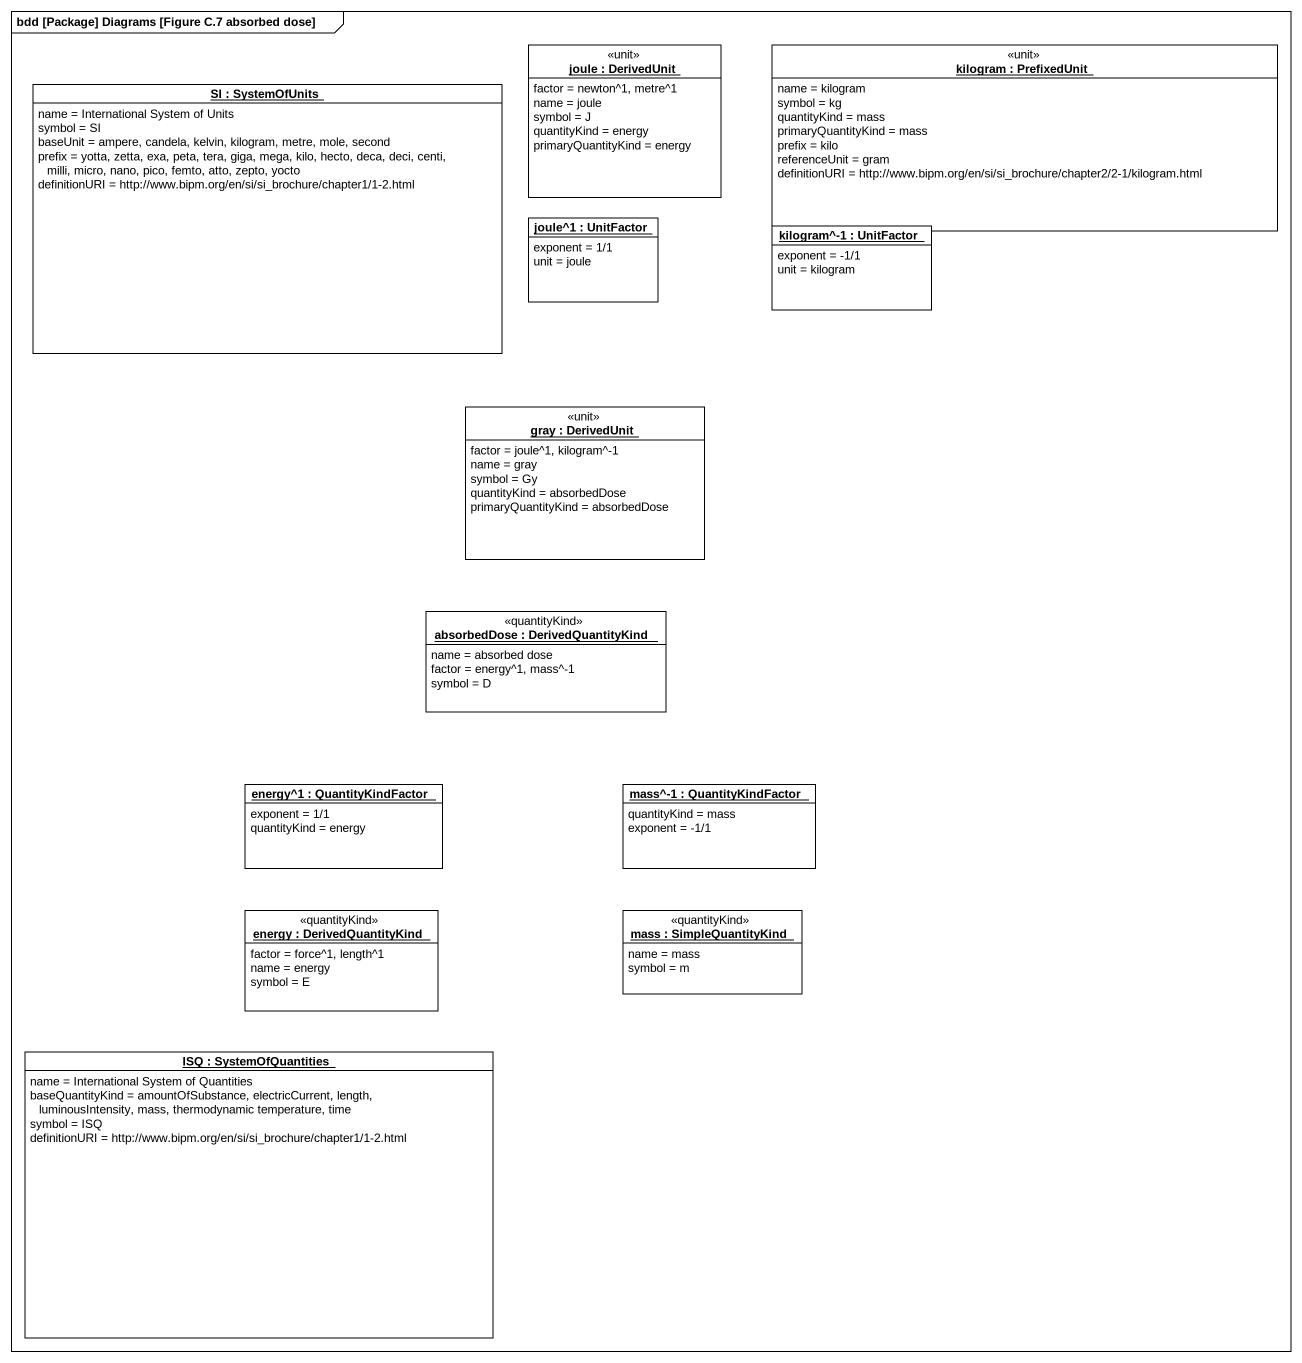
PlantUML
@startuml
mainframe bdd [Package] Diagrams [Figure C.7 absorbed dose]
hide circle
hide empty members
object "joule : DerivedUnit" as joule <<unit>> #FFFFFF {
  factor = newton^1, metre^1
  name = joule
  symbol = J
  quantityKind = energy
  primaryQuantityKind = energy
}
object "kilogram : PrefixedUnit" as kilogram <<unit>> #FFFFFF {
  name = kilogram
  symbol = kg
  quantityKind = mass
  primaryQuantityKind = mass
  prefix = kilo
  referenceUnit = gram
  definitionURI = http://www.bipm.org/en/si/si_brochure/chapter2/2-1/kilogram.html
}
object "SI : SystemOfUnits" as SI #FFFFFF {
  name = International System of Units
  symbol = SI
  baseUnit = ampere, candela, kelvin, kilogram, metre, mole, second
  prefix = yotta, zetta, exa, peta, tera, giga, mega, kilo, hecto, deca, deci, centi, milli, micro, nano, pico, femto, atto, zepto, yocto
  definitionURI = http://www.bipm.org/en/si/si_brochure/chapter1/1-2.html
}
object "joule^1 : UnitFactor" as joule_1 #FFFFFF {
  exponent = 1/1
  unit = joule
}
object "kilogram^-1 : UnitFactor" as kilogram_1 #FFFFFF {
  exponent = -1/1
  unit = kilogram
}
object "gray : DerivedUnit" as gray <<unit>> #FFFFFF {
  factor = joule^1, kilogram^-1
  name = gray
  symbol = Gy
  quantityKind = absorbedDose
  primaryQuantityKind = absorbedDose
}
object "absorbedDose : DerivedQuantityKind" as absorbedDose <<quantityKind>> #FFFFFF {
  name = absorbed dose
  factor = energy^1, mass^-1
  symbol = D
}
object "energy^1 : QuantityKindFactor" as energy_1 #FFFFFF {
  exponent = 1/1
  quantityKind = energy
}
object "mass^-1 : QuantityKindFactor" as mass_1 #FFFFFF {
  quantityKind = mass
  exponent = -1/1
}
object "energy : DerivedQuantityKind" as energy <<quantityKind>> #FFFFFF {
  factor = force^1, length^1
  name = energy
  symbol = E
}
object "mass : SimpleQuantityKind" as mass <<quantityKind>> #FFFFFF {
  name = mass
  symbol = m
}
object "ISQ : SystemOfQuantities" as ISQ #FFFFFF {
  name = International System of Quantities
  baseQuantityKind = amountOfSubstance, electricCurrent, length, luminousIntensity, mass, thermodynamic temperature, time
  symbol = ISQ
  definitionURI = http://www.bipm.org/en/si/si_brochure/chapter1/1-2.html
}
@enduml
